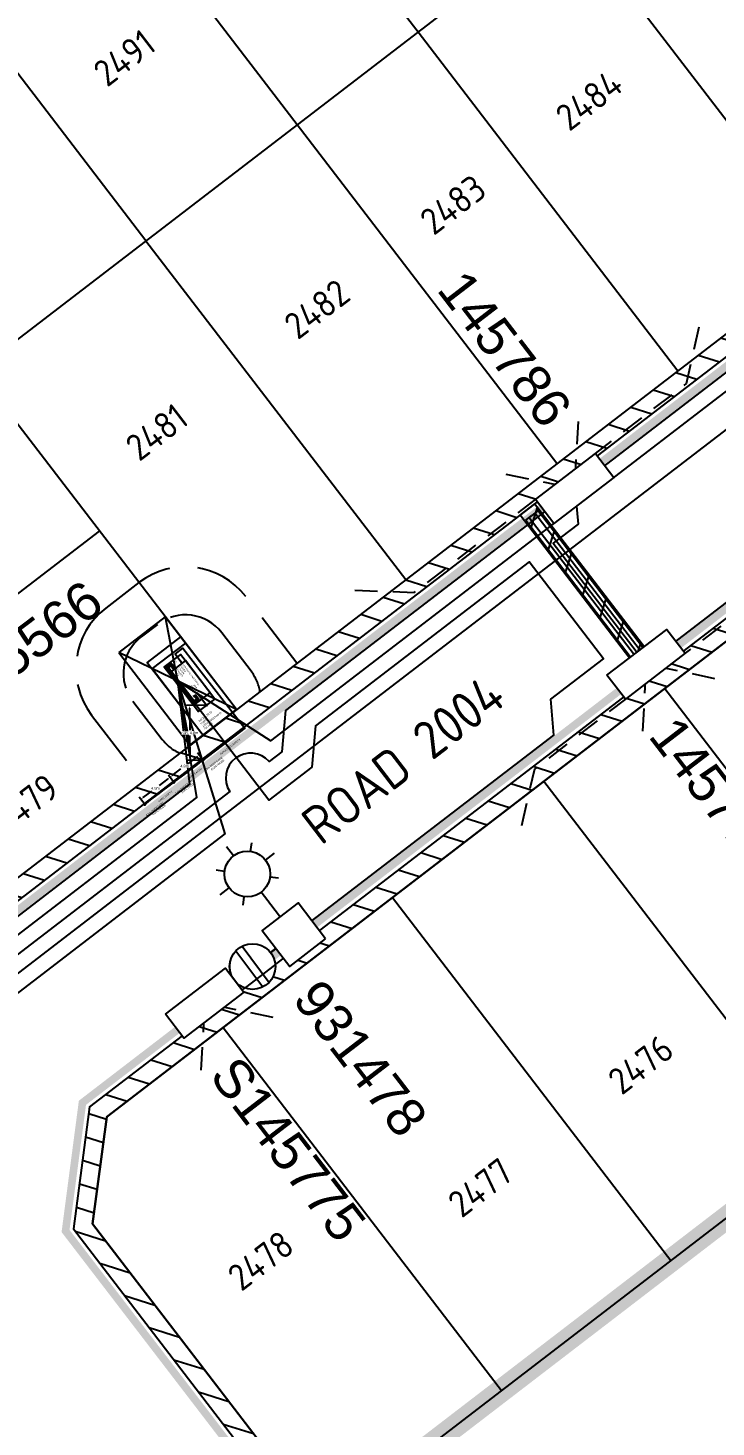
# Model space of a CAD drawing. Extents: x 296374 to 298792, y 6267790 to 6270844.
# Drawn here: x 298142.7 to 298187.8, y 6269746.1 to 6269837.8 of the extents above; entities that cross this region are included whole.
import ezdxf
from ezdxf.enums import TextEntityAlignment as Align

# ---------------------------------------------------------------- set-up
doc = ezdxf.new("R2010")
doc.units = 0
for name, pattern in [('Dash', [5, 3, -2]), ('DASHED', [0.75, 0.5, -0.25]), ('DASHED2', [9.525, 6.35, -3.175]), ('IE Trench LV', [6.5, 5, -1.5]), ('Trench-Service', [1.5, 1, -0.5])]:
    doc.linetypes.add(name, pattern=pattern)
for name, color, linetype in [('_User_Boundary_Stage24', 252, 'DASHED2'), ('_User_Earthing', 7, 'Continuous'), ('_User_Easement', 7, 'Continuous'), ('_User_Equip_Easement', 7, 'Continuous'), ('_User_Roadnames', 7, 'Continuous'), ('_User_xref', 251, 'Continuous'), ('Duct_SP_NEW', 2, 'Continuous'), ('Equip_LV_NEW', 2, 'Continuous'), ('Equip_SP_SL_NEW', 2, 'Continuous'), ('Mains_HV_NEW_U97', 2, 'Continuous'), ('Mains_LV_NEW_T84', 2, 'Continuous'), ('Mains_SL_NEW_R6', 2, 'Continuous'), ('Services_SP_NEW_UG', 7, 'Trench-Service'), ('Sub_SP_NEW', 2, 'Continuous'), ('SupportsUG_SP_LV_NEW', 2, 'Continuous'), ('SupportsUG_SP_LV_SL_NEW', 2, 'Continuous'), ('Trench_SP_NEW', 2, 'IE Trench LV'), ('UG_Details_SP_MISC', 7, 'Continuous'), ('X-Masterplan_LotLayout_P2$0$D-LO-Stage 24', 251, 'Continuous'), ('X-Masterplan_LotLayout_P2$0$D-RD-Stage24_BDY', 251, 'Continuous'), ('XR-600340-P4-CI-DESIGN (06032016)$0$GN-ANNO-TEXT-LOT24', 251, 'Continuous')]:
    doc.layers.add(name, color=color, linetype=linetype)
doc.styles.add('CDD_AN-ISOCP', font='isocp.shx')
doc.styles.add('POLE_LABEL', font='arial.ttf')
doc.styles.add('SL_LABEL', font='arial.ttf')
doc.styles.get("Standard").update_dxf_attribs({"font": 'arial.ttf'})
doc.styles.add('XR-600340-P4-CI-DESIGN (06032016)$0$CDD_AN-ISOCP', font='isocp.shx')
doc.linetypes.add('Cable 1', pattern='A,7,-3,["//",Standard,S=1.5,R=0,X=-2.1,Y=-0.7],-0.001', length=10.001)
doc.linetypes.add('Cable 4', pattern='A,5.25,-0.1,["o",Standard,S=2,R=0,X=1.2,Y=-0.7],-4', length=9.35)
doc.linetypes.add('Cable New UG', pattern='A,7,-0.25,["x",Standard,S=2,R=0,X=0.2,Y=-0.8],-2.1', length=9.35)
doc.linetypes.add('IE Trench HV', pattern='A,7,-0.2,["/",Standard,S=3,R=0,X=0.6,Y=-1.4],-2.5', length=9.7)
doc.linetypes.add('IECLCABBEE', pattern='A,6,-0.5,["BE",Standard,S=1.7,R=0,X=0,Y=-1],-2.8', length=9.3)
doc.linetypes.add('IECLCABIEE', pattern='A,6,-0.5,["IE",Standard,S=1.7,R=0,X=0.5,Y=-1],-2.8', length=9.3)
doc.dimstyles.get("Standard").update_dxf_attribs({"dimtxt": 0.18, "dimasz": 0.18, "dimexe": 0.18, "dimexo": 0.0625, "dimgap": 0.09, "dimtad": 0, "dimtih": 1, "dimtoh": 1, "dimdec": 4, "dimzin": 0, "dimdsep": 46, "dimtxsty": 'Standard', "dimcen": 0.09, "dimadec": 0, "dimazin": 0, "dimtfac": 1, "dimtdec": 4, "dimtofl": 0, "dimtmove": 0, "dimatfit": 3, "dimfxl": 1, "dimtolj": 1, "dimtzin": 0, "dimarcsym": 0})
pattern_1 = [(162.4963, (298226.3864, 6269882.092), (-0.45837, -1.453435), [])]

# ---------------------------------------------------------------- blocks, each defined once
blk = doc.blocks.new('XR-600340-P4-CI-DESIGN (06032016)')
at = {"layer": 'XR-600340-P4-CI-DESIGN (06032016)$0$GN-ANNO-TEXT-LOT24', "linetype": 'ByBlock', "char_height": 1.75, "attachment_point": 5, "rotation": 37.45421, "style": 'XR-600340-P4-CI-DESIGN (06032016)$0$CDD_AN-ISOCP'}
for s, insert in [('2491', (298149.022, 6269835.815)), ('2484', (298179.508, 6269833.044)), ('2483', (298170.583, 6269826.195)), ('2482', (298161.657, 6269819.347)), ('2481', (298151.144, 6269811.282)), ('2479', (298142.551, 6269786.923)), ('2476', (298182.894, 6269769.818)), ('2477', (298172.382, 6269761.752)), ('2478', (298157.967, 6269756.966))]:
    blk.add_mtext(s, dxfattribs=dict(at, insert=insert))
blk = doc.blocks.new('X-Masterplan_LotLayout_P2')
at = {"layer": 'X-Masterplan_LotLayout_P2$0$D-LO-Stage 24'}
for p, q in [((298151.243, 6269859.73), (298168.287, 6269837.515)), ((298189.256, 6269853.604), (298139.328, 6269815.297)), ((298160.353, 6269831.428), (298143.309, 6269853.643)), ((298150.436, 6269823.819), (298133.392, 6269846.034)), ((298195.248, 6269822.91), (298178.204, 6269845.124)), ((298168.287, 6269837.515), (298185.331, 6269815.301)), ((298177.397, 6269809.213), (298160.353, 6269831.428)), ((298150.436, 6269823.819), (298167.48, 6269801.604)), ((298156.373, 6269793.082), (298139.328, 6269815.297)), ((298125.18, 6269787.741), (298147.394, 6269804.785)), ((298246.52, 6269804.268), (298162.16, 6269739.543)), ((298184.463, 6269794.468), (298202.725, 6269770.666)), ((298194.791, 6269764.579), (298176.529, 6269788.381)), ((298166.612, 6269780.772), (298184.874, 6269756.97)), ((298155.505, 6269772.25), (298173.766, 6269748.448))]:
    blk.add_line(p, q, dxfattribs=at)
at = {"layer": 'X-Masterplan_LotLayout_P2$0$D-RD-Stage24_BDY'}
blk.add_lwpolyline([(298187.474, 6269881.226), (298215.475, 6269844.731), (298214.551, 6269837.72), (298138.125, 6269779.082), (298131.115, 6269780.005), (298103.113, 6269816.501), (298104.037, 6269823.511), (298180.463, 6269882.149)], close=True, dxfattribs=at)
at = {"layer": 'X-Masterplan_LotLayout_P2$0$D-RD-Stage24_BDY', "flags": 128}
blk.add_lwpolyline([(298183.171, 6269720.372), (298254.729, 6269775.274), (298256.857, 6269780.066), (298255.607, 6269788.482), (298255.403, 6269789.349), (298252.035, 6269796.459), (298248.736, 6269801.379), (298245.302, 6269805.855), (298231.302, 6269824.102), (298224.291, 6269825.026), (298147.865, 6269766.388), (298146.941, 6269759.377), (298176.16, 6269721.295)], close=True, dxfattribs=at)
blk = doc.blocks.new('SUB_PADMOUNT_NEW')
for p, q in [((-3.84, 1.92), (3.84, -1.92)), ((3.84, 1.92), (-3.84, -1.92))]:
    blk.add_line(p, q)
blk.add_lwpolyline([(-3.84, -1.92), (3.84, -1.92), (3.84, 1.92), (-3.84, 1.92)], close=True)
for tag, height, flags, p in [('ASSET_NUM', 2.5, 8, (2, 2)), ('STREET_CODE', 0.2, 9, (1.5, 0)), ('OPERATING_VOLTAGE', 0.2, 9, (1.5, -0.4)), ('ORIENTATION', 0.2, 9, (1.5, -0.6)), ('OWNED_BY', 0.2, 9, (1.5, -0.8)), ('OPERATED_BY', 0.2, 9, (1.5, -1)), ('NO_PHASES', 0.2, 9, (1.5, -0.2)), ('SECONDARY_VOLTAGE', 0.2, 9, (1.5, -1.6)), ('STATE', 0.2, 9, (1.5, -1.8)), ('CONSTRUCTED_VOLTAGE', 0.2, 9, (1.5, -1.4)), ('MAINTAINED_BY', 0.2, 9, (1.5, -1.2)), ('SUBSTATION_TYPE', 0.2, 9, (1.5, -2.2)), ('SUBURB', 0.2, 9, (1.5, -2.8)), ('USAGE', 0.2, 9, (1.5, -2.4)), ('PARENT', 0.2, 9, (1.5, -2)), ('LEGEND', 0.2, 9, (1.5, -2.6)), ('Z', 0.2, 1, (1.5, -3.6)), ('STREETNAME', 0.2, 9, (1.5, -3)), ('LOCATION', 0.2, 9, (1.5, -3.2)), ('NOTES', 0.2, 9, (1.5, -3.4))]:
    blk.add_attdef(tag, text='', height=height, dxfattribs=dict(flags=flags)).set_placement(p, align=Align.MIDDLE_LEFT)
blk = doc.blocks.new('*D87')
at = {"layer": '_User_Earthing', "color": 0, "linetype": 'Continuous', "lineweight": -2, "ltscale": 0.05, "transparency": 16777216}
for p, q in [((298153.784, 6269789.994), (298153.211, 6269789.56)), ((298154.145, 6269789.816), (298153.819, 6269790.246)), ((298152.232, 6269788.367), (298151.906, 6269788.796)), ((298152.158, 6269788.762), (298152.731, 6269789.196))]:
    blk.add_line(p, q, dxfattribs=at)
at = {"layer": '_User_Earthing', "color": 0, "linetype": 'Continuous', "ltscale": 0.05, "transparency": 16777216}
for points in [[(298153.766, 6269790.017), (298153.803, 6269789.97), (298153.928, 6269790.102)], [(298152.14, 6269788.786), (298152.176, 6269788.738), (298152.015, 6269788.653)]]:
    blk.add_solid(points, dxfattribs=at)
at = {"layer": 'Defpoints', "color": 0, "linetype": 'Continuous', "ltscale": 0.05, "transparency": 16777216}
for p in [(298154.182, 6269789.766), (298152.015, 6269788.653), (298152.269, 6269788.317)]:
    blk.add_point(p, dxfattribs=at)
at = {"layer": '_User_Earthing', "color": 0, "linetype": 'Continuous', "lineweight": -3, "ltscale": 0.05, "transparency": 16777216, "insert": (298152.971, 6269789.378), "char_height": 0.18, "attachment_point": 5, "bg_fill": 3, "box_fill_scale": 1.1, "bg_fill_color": 256, "bg_fill_true_color": 13158600, "bg_fill_transparency": 0}
blk.add_mtext('\\A1;4.8m', dxfattribs=at)
blk = doc.blocks.new('*U61')
for tag, flags, p in [('ACTUAL_STATUS', 9, (1.5, 0)), ('OPERATING_VOLTAGE', 9, (1.5, -0.6)), ('ORIENTATION', 9, (1.5, -0.8)), ('STATE', 9, (1.5, -1)), ('CONSTRUCTED_VOLTAGE', 9, (1.5, -0.2)), ('NO_PHASES', 9, (1.5, -0.4)), ('SWITCH_TYPE', 9, (1.5, -1.2)), ('OWNED_BY', 9, (1.5, -1.8)), ('USAGE', 9, (1.5, -1.4)), ('NOTES', 9, (1.5, -1.6)), ('TYPE', 9, (1.5, -2.6)), ('Z', 1, (1.5, -2.8)), ('OPERATED_BY', 9, (1.5, -2)), ('MAINTAINED_BY', 9, (1.5, -2.2)), ('NUMBER_OF_PHASES', 9, (1.5, -2.4))]:
    blk.add_attdef(tag, text='', height=0.2, dxfattribs=dict(flags=flags)).set_placement(p, align=Align.MIDDLE_LEFT)
blk.add_wipeout([(-9.862, 0.026), (-9.683, 0.081), (-9.512, 0.159), (-9.352, 0.257), (-9.206, 0.374), (-9.075, 0.509), (-8.963, 0.659), (-8.87, 0.822), (-8.798, 0.996), (-8.749, 1.177), (-8.723, 1.363), (-8.72, 1.55), (-8.741, 1.737), (-8.785, 1.919), (-8.851, 2.094), (-8.939, 2.26), (-9.047, 2.414), (-9.174, 2.552), (-9.316, 2.674), (-9.473, 2.777), (-9.642, 2.859), (-9.819, 2.92), (-10.003, 2.958), (-10.19, 2.972), (-10.378, 2.963), (-10.562, 2.931), (-10.742, 2.875), (-10.913, 2.798), (-11.073, 2.7), (-11.219, 2.582), (-11.349, 2.447), (-11.462, 2.297), (-11.555, 2.134), (-11.626, 1.961), (-11.675, 1.78), (-11.702, 1.594), (-11.704, 1.406), (-11.684, 1.22), (-11.64, 1.037), (-11.573, 0.862), (-11.485, 0.696), (-11.377, 0.543), (-11.251, 0.404), (-11.108, 0.283), (-10.951, 0.18), (-10.783, 0.097), (-10.605, 0.037), (-10.421, -0.001), (-10.234, -0.016), (-10.047, -0.007)])
for p, q in [((-9.654, 2.871), (-11.197, 0.347)), ((-9.228, 2.61), (-10.77, 0.086))]:
    blk.add_line(p, q)
blk.add_circle((-10.212, 1.478), 1.5)
blk = doc.blocks.new('*D89')
at = {"layer": '_User_Earthing', "color": 0, "linetype": 'Continuous', "lineweight": -2, "ltscale": 0.05, "transparency": 16777216}
for p, q in [((298152.232, 6269788.367), (298151.906, 6269788.796)), ((298151.871, 6269788.544), (298151.298, 6269788.11)), ((298150.319, 6269786.918), (298149.993, 6269787.347)), ((298150.245, 6269787.312), (298150.818, 6269787.746))]:
    blk.add_line(p, q, dxfattribs=at)
at = {"layer": '_User_Earthing', "color": 0, "linetype": 'Continuous', "ltscale": 0.05, "transparency": 16777216}
for points in [[(298151.853, 6269788.568), (298151.89, 6269788.52), (298152.015, 6269788.653)], [(298150.227, 6269787.336), (298150.263, 6269787.288), (298150.102, 6269787.204)]]:
    blk.add_solid(points, dxfattribs=at)
at = {"layer": 'Defpoints', "color": 0, "linetype": 'Continuous', "ltscale": 0.05, "transparency": 16777216}
for p in [(298152.269, 6269788.317), (298150.102, 6269787.204), (298150.356, 6269786.868)]:
    blk.add_point(p, dxfattribs=at)
at = {"layer": '_User_Earthing', "color": 0, "linetype": 'Continuous', "lineweight": -3, "ltscale": 0.05, "transparency": 16777216, "insert": (298151.058, 6269787.928), "char_height": 0.18, "attachment_point": 5, "bg_fill": 3, "box_fill_scale": 1.1, "bg_fill_color": 256, "bg_fill_true_color": 13158600, "bg_fill_transparency": 0}
blk.add_mtext('\\A1;4.8m', dxfattribs=at)
blk = doc.blocks.new('*U102')
blk.add_line((0, 0), (0, 0))
at = {"style": 'SL_LABEL', "flags": 9}
for tag, height, p in [('ASSET_NUM', 2.5, (2, 2)), ('STREET_CODE', 0.2, (0, -0.2))]:
    blk.add_attdef(tag, text='', height=height, dxfattribs=at).set_placement(p, align=Align.MIDDLE_LEFT)
for tag, p, flags in [('Z', (0, 0), 1), ('OPERATED_BY', (0, -9.607), 9)]:
    blk.add_attdef(tag, p, '', height=0.2, dxfattribs=dict(flags=flags))
at = {"flags": 9}
for tag, p in [('CONSTRUCTED_VOLTAGE', (0, -0.4)), ('CONTROL_TYPE', (0, -0.6)), ('LANTERN_PURPOSE', (0, -0.8)), ('LANTERN_TYPE', (0, -1)), ('OPERATING_VOLTAGE', (0, -1.4)), ('ORIENTATION', (0, -1.6)), ('OWNED_BY', (0, -1.8)), ('NO_PHASES', (0, -1.2)), ('STATE', (0, -2)), ('CEXIST', (0, -2.4)), ('CNEW', (0, -2.6)), ('CNUMBER', (0, -2.8)), ('USAGE', (0, -2.2)), ('CREMOVE', (0, -3)), ('CREPLACE', (0, -3.2)), ('LKINGHEIGHT', (0, -3.4)), ('MAINTAINED_BY', (0, -9.863))]:
    blk.add_attdef(tag, text='', height=0.2, dxfattribs=at).set_placement(p, align=Align.MIDDLE_LEFT)
blk.add_wipeout([(0.907, -8.703), (-0.626, -8.067), (-1.564, -6.698), (-0.928, -5.166), (0.43, -4.124), (1.973, -4.863), (2.912, -6.232), (2.276, -7.764)])
for p, q in [((0, 0), (0.519, -4.976)), ((-0.928, -5.166), (-0.491, -5.52)), ((1.973, -4.863), (1.619, -5.3)), ((2.912, -6.232), (2.166, -6.31)), ((-0.818, -6.62), (-1.564, -6.698)), ((-0.626, -8.067), (-0.271, -7.63)), ((0.829, -7.957), (0.907, -8.703)), ((2.276, -7.764), (1.839, -7.41))]:
    blk.add_line(p, q)
blk.add_circle((0.674, -6.465), 1.5)
for tag, height, flags, p in [('LNUMBER', 2.5, 8, (1.2, -2.8)), ('LBRACKET', 0.2, 9, (0, -3.6)), ('LBRACKETVOCAB', 0.2, 9, (0, -3.8)), ('LCATEGORY', 0.2, 9, (0, -4)), ('LCHARGE1', 0.2, 9, (0, -4.2)), ('LCHARGE1PERCENT', 0.2, 9, (0, -4.4)), ('LCHARGE2', 0.2, 9, (0, -4.6)), ('LCHARGE2PERCENT', 0.2, 9, (0, -4.8)), ('LCHARGE3', 0.2, 9, (0, -5)), ('LCHARGE3PERCENT', 0.2, 9, (0, -5.2)), ('LEXIST', 0.2, 9, (0, -5.4)), ('LLAMP', 0.2, 9, (0, -5.6)), ('LLAMPVOCAB', 0.2, 9, (0, -5.8)), ('LMAST', 0.2, 9, (0, -6)), ('LMASTVOCAB', 0.2, 9, (0, -6.2)), ('LNEW', 0.2, 9, (0, -6.4)), ('LANTNUMBER', 0.2, 9, (0, -6.6)), ('LOUTREACH', 0.2, 9, (0, -7)), ('LOUTREACHVOCAB', 0.2, 9, (0, -7.2)), ('LRATECODE', 0.2, 9, (0, -7.4)), ('LREMOVE', 0.2, 9, (0, -7.6)), ('LREPLACE', 0.2, 9, (0, -7.8)), ('LTYPE', 0.2, 9, (0, -8)), ('LTYPEVOCAB', 0.2, 9, (0, -8.2)), ('SUBURB', 0.2, 9, (0, -8.6)), ('STREETNAME', 0.2, 9, (0, -8.8)), ('LEGEND', 0.2, 9, (0, -8.4)), ('LOCATION', 0.2, 9, (0, -9)), ('NOTES', 0.2, 9, (0, -9.2))]:
    blk.add_attdef(tag, text='', height=height, dxfattribs=dict(flags=flags)).set_placement(p, align=Align.MIDDLE_LEFT)
blk = doc.blocks.new('*D274')
at = {"layer": '_User_Earthing', "color": 0, "linetype": 'Continuous', "lineweight": -2, "ltscale": 0.05, "transparency": 16777216}
for p, q in [((298154.347, 6269793.381), (298153.108, 6269793.36)), ((298153.291, 6269793.183), (298153.315, 6269791.742)), ((298153.346, 6269789.937), (298153.321, 6269791.378)), ((298154.116, 6269789.77), (298153.169, 6269789.754))]:
    blk.add_line(p, q, dxfattribs=at)
at = {"layer": '_User_Earthing', "color": 0, "linetype": 'Continuous', "ltscale": 0.05, "transparency": 16777216}
for points in [[(298153.321, 6269793.184), (298153.261, 6269793.183), (298153.288, 6269793.363)], [(298153.376, 6269789.938), (298153.316, 6269789.937), (298153.349, 6269789.757)]]:
    blk.add_solid(points, dxfattribs=at)
at = {"layer": 'Defpoints', "color": 0, "linetype": 'Continuous', "ltscale": 0.05, "transparency": 16777216}
for p in [(298154.41, 6269793.382), (298153.349, 6269789.757), (298154.178, 6269789.771)]:
    blk.add_point(p, dxfattribs=at)
at = {"layer": '_User_Earthing', "color": 0, "linetype": 'Continuous', "lineweight": -3, "ltscale": 0.05, "transparency": 16777216, "insert": (298153.318, 6269791.56), "char_height": 0.18, "attachment_point": 5, "rotation": 0.96837, "bg_fill": 3, "box_fill_scale": 1.1, "bg_fill_color": 256, "bg_fill_true_color": 13158600, "bg_fill_transparency": 0}
blk.add_mtext('\\A1;min. 4.8m', dxfattribs=at)
blk = doc.blocks.new('PILLAR_NEW')
for tag, height, flags, p in [('ASSET_NUM', 2.5, 8, (2, 4)), ('STREET_CODE', 0.2, 9, (1.5, 2)), ('OWNED_BY', 0.2, 9, (1.5, 1.8))]:
    blk.add_attdef(tag, text='', height=height, dxfattribs=dict(flags=flags)).set_placement(p, align=Align.MIDDLE_LEFT)
blk.add_wipeout([(-2.475, 0.99), (2.475, 0.99), (2.475, -0.99), (-2.475, -0.99)])
at = {"lineweight": -3}
blk.add_lwpolyline([(-2.475, 0.99), (2.475, 0.99), (2.475, -0.99), (-2.475, -0.99)], close=True, dxfattribs=at)
for tag, flags, p in [('OPERATED_BY', 9, (1.5, 1.6)), ('STATE', 9, (1.5, 1.2)), ('SUPPORT_TYPE', 9, (1.5, 1)), ('MAINTAINED_BY', 9, (1.5, 1.4)), ('SUBURB', 9, (1.5, 0.2)), ('STREETNAME', 9, (1.5, 0)), ('USAGE', 9, (1.5, 0.8)), ('LEGEND', 9, (1.5, 0.6)), ('PARENT', 9, (1.5, 0.4)), ('Z', 1, (1.5, -0.6)), ('LOCATION', 9, (1.5, -0.2)), ('NOTES', 9, (1.5, -0.4))]:
    blk.add_attdef(tag, text='', height=0.2, dxfattribs=dict(flags=flags)).set_placement(p, align=Align.MIDDLE_LEFT)
blk = doc.blocks.new('COLUMN_NEW')
for tag, height, flags, p in [('ASSET_NUM', 2.5, 8, (2, 2)), ('Z', 0.2, 1, (1.5, -2.8)), ('LOCATION', 0.2, 9, (1.5, -2.2)), ('NOTES', 0.2, 9, (1.5, -2.4)), ('LABEL_ALIGNMENT', 0.2, 9, (1.5, -2.6))]:
    blk.add_attdef(tag, text='', height=height, dxfattribs=dict(flags=flags)).set_placement(p, align=Align.MIDDLE_LEFT)
blk.add_wipeout([(-1.485, -1.485), (1.485, -1.485), (1.485, 1.485), (-1.485, 1.485)])
at = {"lineweight": -3}
blk.add_lwpolyline([(-1.485, -1.485), (1.485, -1.485), (1.485, 1.485), (-1.485, 1.485)], close=True, dxfattribs=at)
at = {"style": 'POLE_LABEL', "flags": 9}
blk.add_attdef('STRUCTURE_PLANT_NUMBER', text='', height=0.2, dxfattribs=at).set_placement((1.5, 0.242), align=Align.MIDDLE_LEFT)
at = {"flags": 9}
for tag, p in [('STREET_CODE', (1.5, 0)), ('OWNED_BY', (1.5, -0.4)), ('OPERATED_BY', (1.5, -0.6)), ('STATE', (1.5, -1)), ('COLUMN_TYPE', (1.5, -0.2)), ('MAINTAINED_BY', (1.5, -0.8)), ('SUBURB', (1.5, -1.8)), ('USAGE', (1.5, -1.2)), ('LEGEND', (1.5, -1.4)), ('PARENT', (1.5, -1.6)), ('STREETNAME', (1.5, -2))]:
    blk.add_attdef(tag, text='', height=0.2, dxfattribs=at).set_placement(p, align=Align.MIDDLE_LEFT)

msp = doc.modelspace()

# ---------------------------------------------------------------- hatches: boundary and pattern name
at = {"layer": '_User_Earthing', "lineweight": -3, "ltscale": 0.05}
h = msp.add_hatch(color=256, dxfattribs=at)
h.dxf.hatch_style = 1
h.paths.add_polyline_path([(298152.71503, 6269796.20362), (298152.74605, 6269796.22743), (298152.80095, 6269796.12375)])
h = msp.add_hatch(color=256, dxfattribs=at)
h.dxf.hatch_style = 1
h.paths.add_polyline_path([(298152.18791, 6269795.79919), (298152.21893, 6269795.82299), (298152.27383, 6269795.71932)])
h = msp.add_hatch(color=256, dxfattribs=at)
h.dxf.hatch_style = 1
h.paths.add_polyline_path([(298152.26724, 6269795.86006), (298152.29827, 6269795.88387), (298152.35317, 6269795.78019)])
h = msp.add_hatch(color=256, dxfattribs=at)
h.dxf.hatch_style = 1
h.paths.add_polyline_path([(298153.57569, 6269794.02254), (298153.66161, 6269793.94268), (298153.63058, 6269793.91887)])
h = msp.add_hatch(color=256, dxfattribs=at)
h.dxf.hatch_style = 1
h.paths.add_polyline_path([(298153.65502, 6269794.08341), (298153.74095, 6269794.00355), (298153.70992, 6269793.97974)])
h = msp.add_hatch(color=256, dxfattribs=at)
h.dxf.hatch_style = 1
h.paths.add_polyline_path([(298153.8034, 6269794.17751), (298153.88933, 6269794.09764), (298153.8583, 6269794.07384)])
at = {"layer": '_User_Earthing', "lineweight": -3}
h = msp.add_hatch(color=250, dxfattribs=at)
edge = h.paths.add_edge_path()
edge.add_arc((298154.40732, 6269793.37761), 0.10819, -5.5570908, 354.4429092)
at = {"layer": '_User_Equip_Easement'}
h = msp.add_hatch(dxfattribs=at)
h.set_pattern_fill('ANSI31', color=256, scale=0.48, angle=80)
h.set_pattern_definition(pattern_1)
h.paths.add_polyline_path([(298180.12745, 6269883.40397), (298132.66113, 6269846.98593), (298133.39159, 6269846.03388), (298180.46301, 6269882.14942), (298187.47354, 6269881.22612), (298215.4748, 6269844.73051), (298214.5515, 6269837.71998), (298138.13043, 6269779.08118), (298138.12516, 6269779.08188), (298131.11463, 6269780.00517), (298123.61831, 6269789.77538), (298122.66625, 6269789.04492), (298130.46514, 6269778.88035), (298138.46657, 6269777.82655), (298215.67632, 6269837.07052), (298216.72943, 6269845.06662), (298188.12299, 6269882.35094)])
h = msp.add_hatch(dxfattribs=at)
h.set_pattern_fill('ANSI31', color=256, scale=0.48, angle=80)
h.set_pattern_definition(pattern_1)
h.paths.add_polyline_path([(298250.62371, 6269798.56436), (298251.57771, 6269799.2963), (298249.7116, 6269802.07907), (298246.25427, 6269806.58521), (298231.95118, 6269825.22723), (298223.95495, 6269826.28048), (298154.77765, 6269773.20419), (298146.73991, 6269767.03724), (298145.6868, 6269759.04112), (298178.25101, 6269716.59695), (298179.20308, 6269717.3274), (298146.94143, 6269759.37722), (298147.86473, 6269766.38775), (298224.29105, 6269825.02584), (298231.30168, 6269824.10242), (298245.30221, 6269805.85474), (298248.73626, 6269801.37895)])
h = msp.add_hatch(dxfattribs=at)
h.set_pattern_fill('ANSI31', color=256, scale=0.48, angle=169.9977654)
h.set_pattern_definition([(252.4972, (298226.4128, 6269692.1887), (1.453442, -0.458346), [])])
h.paths.add_polyline_path([(298174.97944, 6269805.84334), (298183.25793, 6269795.0526), (298184.20999, 6269795.78307), (298175.9315, 6269806.57381)])

# ---------------------------------------------------------------- linework, layer by layer
at = {"layer": '_User_Earthing', "lineweight": -3}
for points in [[(298156.37273, 6269793.08233), (298152.70949, 6269797.85683), (298150.52769, 6269796.18284), (298154.19093, 6269791.40834)], [(298154.64076, 6269794.18976), (298152.7111, 6269796.70478), (298151.64004, 6269795.883), (298153.56969, 6269793.36798)]]:
    msp.add_lwpolyline(points, close=True, dxfattribs=at)
at = {"layer": '_User_Earthing', "linetype": 'IECLCABIEE', "lineweight": -3, "ltscale": 0.5, "flags": 128}
msp.add_lwpolyline([(298152.728, 6269796.21357), (298152.34484, 6269796.71479), (298152.85103, 6269797.10355), (298156.92708, 6269791.8721), (298154.15184, 6269789.7428)], dxfattribs=at)
at = {"layer": '_User_Earthing', "linetype": 'IECLCABIEE', "lineweight": -3, "ltscale": 0.5}
for points in [[(298152.28276, 6269795.87196), (298152.10014, 6269796.10998), (298151.78279, 6269795.86649), (298153.5907, 6269793.51014), (298153.90805, 6269793.75363), (298153.72543, 6269793.99164)], [(298152.20342, 6269795.81109), (298152.08168, 6269795.96977), (298151.923, 6269795.84802), (298153.60916, 6269793.65035), (298153.76784, 6269793.7721), (298153.64609, 6269793.93077)]]:
    msp.add_lwpolyline(points, dxfattribs=at)
at = {"layer": '_User_Earthing', "lineweight": -3, "ltscale": 0.05}
for points in [[(298152.80095, 6269796.12375), (298152.74605, 6269796.22743), (298152.71503, 6269796.20362)], [(298152.27383, 6269795.71932), (298152.21893, 6269795.82299), (298152.18791, 6269795.79919)], [(298152.35317, 6269795.78019), (298152.29827, 6269795.88387), (298152.26724, 6269795.86006)], [(298153.57569, 6269794.02254), (298153.66161, 6269793.94268), (298153.63058, 6269793.91887)], [(298153.65502, 6269794.08341), (298153.74095, 6269794.00355), (298153.70992, 6269793.97974)], [(298153.8034, 6269794.17751), (298153.88933, 6269794.09764), (298153.8583, 6269794.07384)]]:
    msp.add_lwpolyline(points, close=True, dxfattribs=at)
for points in [[(298153.8034, 6269794.17751), (298154.10776, 6269793.78082)], [(298154.10776, 6269793.78082), (298154.41213, 6269793.38413)]]:
    msp.add_lwpolyline(points, dxfattribs=at)
at = {"layer": '_User_Earthing', "linetype": 'IECLCABBEE', "lineweight": -3, "ltscale": 0.5}
for points in [[(298152.26943, 6269788.31698, 0.0006816), (298154.17831, 6269789.77136)], [(298150.35643, 6269786.86768, 0.0006816), (298152.26532, 6269788.32207)]]:
    msp.add_lwpolyline(points, format="xyb", dxfattribs=at)
at = {"layer": '_User_Easement'}
msp.add_lwpolyline([(298156.37273, 6269793.08232), (298153.02476, 6269797.44593), (298150.84295, 6269795.77194), (298154.19093, 6269791.40833)], close=True, dxfattribs=at)
at = {"layer": '_User_Easement', "linetype": 'Continuous'}
msp.add_lwpolyline([(298154.95602, 6269793.77885), (298153.02637, 6269796.29388), (298151.9553, 6269795.4721), (298153.88495, 6269792.95708)], close=True, dxfattribs=at)
at = {"layer": '_User_Equip_Easement', "linetype": 'Continuous', "flags": 128}
msp.add_lwpolyline([(298174.97944, 6269805.84334), (298183.25835, 6269795.05293), (298184.21041, 6269795.78339), (298175.9315, 6269806.57381)], close=True, dxfattribs=at)
at = {"layer": 'Duct_SP_NEW', "lineweight": -3}
for p, q in [((298175.34609, 6269805.49691), (298175.75865, 6269805.81345)), ((298175.34609, 6269805.49691), (298182.98027, 6269795.54686)), ((298176.17121, 6269806.12998), (298175.75865, 6269805.81345)), ((298176.17121, 6269806.12998), (298183.80539, 6269796.17993)), ((298183.80539, 6269796.17993), (298183.39283, 6269795.86339)), ((298182.98027, 6269795.54686), (298183.39283, 6269795.86339))]:
    msp.add_line(p, q, dxfattribs=at)
at = {"layer": 'Mains_HV_NEW_U97', "linetype": 'Cable 1', "lineweight": -3, "ltscale": 0.9, "flags": 128}
msp.add_lwpolyline([(298145.75807, 6269739.5629), (298123.12489, 6269769.0622), (298130.86634, 6269775.00183), (298139.51954, 6269773.86219), (298155.88691, 6269786.42005), (298155.88691, 6269786.42005), (298313.99891, 6269907.71888), (298310.34195, 6269916.05524)], dxfattribs=at)
at = {"layer": 'Mains_HV_NEW_U97', "linetype": 'Cable 1', "lineweight": -3, "flags": 128}
msp.add_lwpolyline([(298152.51194, 6269794.96017), (298158.63167, 6269791.03422), (298311.7996, 6269908.55231), (298310.34195, 6269916.05524)], dxfattribs=at)
at = {"layer": 'Mains_HV_NEW_U97', "linetype": 'Cable 1', "lineweight": -3, "ltscale": 0.89, "flags": 128}
msp.add_lwpolyline([(298111.6635, 6269784.00028), (298121.90739, 6269770.64893), (298130.30616, 6269777.09288), (298138.95935, 6269775.95324), (298153.77383, 6269787.31964), (298152.51194, 6269794.96017)], dxfattribs=at)
at = {"layer": 'Mains_LV_NEW_T84', "linetype": 'Cable New UG', "lineweight": -3, "flags": 128}
for points in [[(298207.57329, 6269829.8451), (298178.55928, 6269807.5841)], [(298183.24595, 6269796.05484), (298215.37779, 6269820.708)], [(298178.55928, 6269807.5841), (298178.78057, 6269805.23303), (298177.15872, 6269803.98867), (298183.24595, 6269796.05484)], [(298152.51194, 6269794.96017), (298155.62238, 6269784.94406), (298139.80572, 6269772.80873), (298127.86718, 6269774.38106), (298123.10689, 6269770.72872), (298137.32645, 6269752.19556), (298135.73969, 6269750.97812), (298131.00085, 6269757.1545)], [(298152.51194, 6269794.96017), (298153.30062, 6269788.20439), (298138.68535, 6269776.99083), (298130.03215, 6269778.13047), (298123.49548, 6269786.65008)]]:
    msp.add_lwpolyline(points, dxfattribs=at)
at = {"layer": 'Mains_LV_NEW_T84', "linetype": 'Cable New UG', "lineweight": -3, "ltscale": 0.9, "flags": 128}
msp.add_lwpolyline([(298178.55928, 6269807.5841), (298159.58403, 6269793.02534), (298159.34529, 6269790.32132), (298158.5199, 6269789.68804, 0.9275465), (298155.93766, 6269787.70681), (298139.24553, 6269774.89978), (298128.94967, 6269776.25576), (298118.98108, 6269789.24839), (298120.56784, 6269790.46583), (298123.49548, 6269786.65008)], format="xyb", dxfattribs=at)
at = {"layer": 'Mains_LV_NEW_T84', "linetype": 'Cable New UG', "lineweight": -3, "ltscale": 0.8, "flags": 128}
msp.add_lwpolyline([(298154.28735, 6269773.83596), (298177.19733, 6269791.41364), (298176.99051, 6269793.77582), (298180.44192, 6269796.42391), (298175.57195, 6269802.77122), (298161.55451, 6269792.01634), (298161.31577, 6269789.31231), (298158.50177, 6269787.15328), (298152.51194, 6269794.96017)], dxfattribs=at)
at = {"layer": 'Mains_SL_NEW_R6', "linetype": 'Cable 4', "flags": 128}
msp.add_lwpolyline([(298160.13878, 6269778.32587), (298154.28736, 6269773.83627)], dxfattribs=at)
at = {"layer": 'Services_SP_NEW_UG', "linetype": 'Dash', "lineweight": -3, "ltscale": 0.5, "elevation": 0, "flags": 128}
for points in [[(298178.55928, 6269807.5841), (298179.92026, 6269809.87614), (298185.89047, 6269814.45678), (298186.7488, 6269818.26641)], [(298174.05468, 6269808.52683), (298178.55928, 6269807.5841), (298178.81498, 6269812.17917)], [(298164.1374, 6269800.9178), (298168.03936, 6269800.76051), (298175.99302, 6269806.86296), (298178.55928, 6269807.5841)], [(298187.75043, 6269795.11192), (298183.24584, 6269796.05465), (298182.99013, 6269791.45958)], [(298158.79195, 6269772.89353), (298154.28736, 6269773.83627), (298154.03166, 6269769.24119)]]:
    msp.add_lwpolyline(points, dxfattribs=at)
at = {"layer": 'Services_SP_NEW_UG', "linetype": 'Dash', "lineweight": -3, "ltscale": 0.5, "flags": 128}
for points in [[(298198.85779, 6269803.63404), (298194.95583, 6269803.79133), (298185.81209, 6269796.77579), (298183.24584, 6269796.05465)], [(298183.24584, 6269796.05465), (298181.88485, 6269793.76262), (298175.91464, 6269789.18198), (298175.05631, 6269785.37234)]]:
    msp.add_lwpolyline(points, dxfattribs=at)
at = {"layer": 'Trench_SP_NEW', "linetype": 'IE Trench HV', "lineweight": -3, "const_width": 0.5, "flags": 128}
msp.add_lwpolyline([(298134.39792, 6269777.85808), (298138.60132, 6269777.30448), (298216.145, 6269836.79987), (298216.70128, 6269841.02366)], dxfattribs=at)
at = {"layer": 'Trench_SP_NEW', "linetype": 'IE Trench LV', "const_width": 0.5, "flags": 128}
for points in [[(298215.56041, 6269820.46998), (298154.46993, 6269773.59831), (298223.81491, 6269826.80325), (298232.2218, 6269825.6959), (298232.83091, 6269824.90202)], [(298182.94869, 6269718.6861), (298175.24003, 6269719.70135), (298145.16404, 6269758.90106), (298146.27123, 6269767.30786), (298154.46993, 6269773.59831)]]:
    msp.add_lwpolyline(points, dxfattribs=at)
at = {"layer": 'UG_Details_SP_MISC', "lineweight": -3}
for p, q in [((298175.56824, 6269805.66735), (298175.75865, 6269805.81345)), ((298175.56824, 6269805.66735), (298175.75865, 6269805.81345)), ((298183.20242, 6269795.7173), (298175.56824, 6269805.66735)), ((298175.56824, 6269805.66735), (298175.56824, 6269805.66735)), ((298175.94907, 6269805.95954), (298175.75865, 6269805.81345)), ((298175.94907, 6269805.95954), (298175.75865, 6269805.81345)), ((298183.58324, 6269796.00949), (298175.94907, 6269805.95954)), ((298175.94907, 6269805.95954), (298175.94907, 6269805.95954)), ((298183.20242, 6269795.7173), (298183.39283, 6269795.86339)), ((298183.58324, 6269796.00949), (298183.39283, 6269795.86339))]:
    msp.add_line(p, q, dxfattribs=at)

# ---------------------------------------------------------------- block references
at = {"layer": '_User_xref', "color": 7}
msp.add_blockref('X-Masterplan_LotLayout_P2', (0, 0), dxfattribs=at)
at = {"layer": '_User_xref', "color": 6, "lineweight": -3}
msp.add_blockref('XR-600340-P4-CI-DESIGN (06032016)', (0, 0), dxfattribs=at)
at = {"layer": 'Sub_SP_NEW', "lineweight": -3}
ref = msp.add_blockref('SUB_PADMOUNT_NEW', (298152.51194, 6269794.96017), dxfattribs=dict(at, rotation=307.4972221233054))
ref.add_attrib('ASSET_NUM', '35566', dxfattribs={"layer": '0', "height": 2.5, "rotation": 37}).set_placement((298139.32853, 6269794.87183), align=Align.MIDDLE_LEFT)

# ---------------------------------------------------------------- texts
at = {"layer": '_User_Earthing', "lineweight": -3, "ltscale": 0.05}
for s, width, gutter_width, insert, char_height, attachment_point, rotation in [('LV', 0.2433459, 9, (298152.35824, 6269796.34138), 0.1, 9, 127.4972242), ('TO NEUTRAL/EARTH BAR', 1.7867226, 9, (298153.95586, 6269794.71846), 0.1, 7, 127.4972241), ('\\pi0.19559;TO HV \\P\\pi0.013496;EARTH BAR \\P\\pi0.076183;INSIDE LV \\P\\pi0.14013;SWITCH', 0.8136897, 9, (298153.16045, 6269795.48326), 0.1, 7, 127.4972241), ('\\pi0.12715;TO HV \\P\\pi0.11283;EARTH \\P\\pi0.20079;BAR', 0.6768106, 9, (298153.92478, 6269794.35391), 0.1, 7, 127.4972241), ('HV', 0.2433459, 9, (298154.19839, 6269793.94301), 0.1, 7, 127.4972241), ('4.8m HV SUPPLEMENTARY EARTH ELECTRODE', 1.499469, 12.5, (298154.30965, 6269791.76016), 0.125, 3, 217.0416153), ('INSULATED EARTH', 1.6355108, 12.5, (298156.56341, 6269791.19405), 0.125, 3, 37.4972242)]:
    msp.add_mtext_dynamic_manual_height_columns(s, width=width, gutter_width=gutter_width, heights=[0], dxfattribs=dict(at, insert=insert, char_height=char_height, attachment_point=attachment_point, rotation=rotation))

# ---------------------------------------------------------------- next in the draw order: block references
at = {"layer": 'Equip_LV_NEW', "lineweight": -3, "rotation": 68.18222714140482}
msp.add_blockref('*U61', (298162.59416, 6269785.16986, 0), dxfattribs=at)

# ---------------------------------------------------------------- next in the draw order: dimensions: what is measured, and where the dimension line sits
at = {"layer": '_User_Earthing', "linetype": 'Continuous', "lineweight": -3, "ltscale": 0.05}
dim = msp.add_aligned_dim(p1=(298154.18242, 6269789.76627), p2=(298152.26943, 6269788.31698), distance=-0.42152, text='4.8m', dimstyle='Standard', override={"dimtxt": 0.18, "dimasz": 0.18, "dimdec": 1, "dimfxl": 1.25, "dimtfill": 1}, dxfattribs=at)
dim.commit()
dim.dimension.update_dxf_attribs({"geometry": '*D87', "text_midpoint": (298152.97138, 6269789.3776)})

# ---------------------------------------------------------------- next in the draw order: hatches: boundary and pattern name
at = {"layer": '_User_Earthing', "lineweight": -3}
h = msp.add_hatch(color=250, dxfattribs=at)
edge = h.paths.add_edge_path()
edge.add_arc((298154.17605, 6269789.7668), 0.10819, -5.5570908, 354.4429092)
h = msp.add_hatch(color=250, dxfattribs=at)
edge = h.paths.add_edge_path()
edge.add_arc((298152.26962, 6269788.31696), 0.10819, -5.5570908, 354.4429092)

# ---------------------------------------------------------------- next in the draw order: linework, layer by layer
at = {"layer": '_User_Easement', "linetype": 'DASHED', "lineweight": -3, "ltscale": 7.5}
msp.add_lwpolyline([(298157.91612, 6269794.26649, 0.12341586), (298157.33617, 6269795.60502), (298155.40652, 6269798.12005, 0.41421356), (298151.2002, 6269798.67403), (298150.12913, 6269797.85225, 0.41421356), (298149.57515, 6269793.64593), (298151.50481, 6269791.13091, 0.1234169), (298152.64755, 6269790.22416, 0.1234169)], format="xyb", dxfattribs=at)

# ---------------------------------------------------------------- next in the draw order: block references
at = {"layer": 'Equip_SP_SL_NEW', "linetype": 'Cable New UG', "lineweight": -3, "extrusion": (6.91748e-08, 9.25798e-08, 1), "rotation": 211.5485845953489}
msp.add_blockref('*U102', (298161.04274, 6269777.14769, 0.60082), dxfattribs=at)

# ---------------------------------------------------------------- next in the draw order: texts
at = {"layer": '_User_Earthing', "lineweight": -3, "ltscale": 0.05, "char_height": 0.125, "attachment_point": 3}
for s, width, heights, insert, rotation in [('4.8m DEEP BARE ELECTRODE', 1.499469, [0.68637], (298155.40371, 6269790.00453), 37.342969), ('BARE EARTH', 1.6355108, [0], (298154.04871, 6269789.27246), 37.1476994)]:
    msp.add_mtext_dynamic_manual_height_columns(s, width=width, gutter_width=12.5, heights=heights, dxfattribs=dict(at, insert=insert, rotation=rotation))

# ---------------------------------------------------------------- next in the draw order: dimensions: what is measured, and where the dimension line sits
at = {"layer": '_User_Earthing', "linetype": 'Continuous', "lineweight": -3, "ltscale": 0.05}
dim = msp.add_aligned_dim(p1=(298152.26943, 6269788.31698), p2=(298150.35643, 6269786.86768), distance=-0.42152, text='4.8m', dimstyle='Standard', override={"dimtxt": 0.18, "dimasz": 0.18, "dimdec": 1, "dimfxl": 1.25, "dimtfill": 1}, dxfattribs=at)
dim.commit()
dim.dimension.update_dxf_attribs({"geometry": '*D89', "text_midpoint": (298151.05839, 6269787.92831)})

# ---------------------------------------------------------------- next in the draw order: hatches: boundary and pattern name
at = {"layer": '_User_Earthing', "lineweight": -3}
h = msp.add_hatch(color=250, dxfattribs=at)
edge = h.paths.add_edge_path()
edge.add_arc((298150.35662, 6269786.86767), 0.10819, -5.5570908, 354.4429092)

# ---------------------------------------------------------------- next in the draw order: linework, layer by layer
at = {"layer": '_User_Boundary_Stage24', "linetype": 'DASHED', "lineweight": -3, "ltscale": 10, "flags": 128}
msp.add_lwpolyline([(298059.93994, 6269920.13196, 1.5, 1.5, 0), (298037.06843, 6269902.58088, 1.5, 1.5, 0), (298043.45852, 6269894.2523, 1.5, 1.5, 0), (298031.30986, 6269883.8018, 1.5, 1.5, 0), (298036.12625, 6269877.40883, 1.5, 1.5, 0), (298013.96731, 6269860.40738, 1.5, 1.5, 0), (298124.75997, 6269715.88959, 1.5, 1.5, 0), (298146.9747, 6269732.93381, 1.5, 1.5, 0), (298163.46601, 6269711.55528, 1.5, 1.5, 0), (298162.54271, 6269704.54475, 1.5, 1.5, 0), (298179.20375, 6269717.32793, 1.5, 1.5, 0), (298162.15951, 6269739.54265, 1.5, 1.5, 0), (298246.51967, 6269804.26798, 1.5, 1.5, 0), (298248.7361, 6269801.37918, 1.5, 1.5, 0), (298250.6237, 6269798.56436, 1.5, 1.5, 0), (298263.48907, 6269808.43531, 1.5, 1.5, 0), (298261.47988, 6269811.05403, 1.5, 1.5, 0), (298259.21256, 6269814.00916, 1.5, 1.5, 0), (298366.87583, 6269896.61125, 1.5, 1.5, 0), (298383.86478, 6269874.3541, 0, 0, 0)], format="xyseb", dxfattribs=at)
at = {"layer": '_User_Easement', "linetype": 'DASHED', "lineweight": -3, "ltscale": 7.5}
msp.add_lwpolyline([(298160.33964, 6269796.12594), (298156.99167, 6269800.48954, 0.41421356), (298149.98114, 6269801.41284), (298147.79934, 6269799.73885, 0.41421356), (298146.87604, 6269792.72832), (298150.22402, 6269788.36471)], format="xyb", dxfattribs=at)
at = {"layer": '_User_Equip_Easement', "linetype": 'Continuous', "flags": 128}
for points in [[(298180.46301, 6269882.14942), (298187.47354, 6269881.22612), (298201.47393, 6269862.9786), (298215.4748, 6269844.73051), (298214.5515, 6269837.71998), (298138.13043, 6269779.08118), (298131.11463, 6269780.00517), (298123.61831, 6269789.77538), (298122.66625, 6269789.04492), (298130.46514, 6269778.88035), (298138.46657, 6269777.82655), (298215.67632, 6269837.07052), (298216.72943, 6269845.06662), (298188.12299, 6269882.35094), (298180.12745, 6269883.40397), (298132.66113, 6269846.98593), (298133.39159, 6269846.03388), (298180.46356, 6269882.14934)], [(298250.62371, 6269798.56436), (298251.57771, 6269799.2963), (298249.7116, 6269802.07907), (298246.25427, 6269806.58521), (298231.95118, 6269825.22723), (298223.95495, 6269826.28048), (298154.77765, 6269773.20419), (298146.73991, 6269767.03724), (298145.6868, 6269759.04112), (298178.25101, 6269716.59695), (298179.20308, 6269717.3274), (298146.94143, 6269759.37722), (298147.86473, 6269766.38775), (298155.50228, 6269772.24766), (298224.29105, 6269825.02584), (298231.30168, 6269824.10242), (298245.30221, 6269805.85474), (298248.73626, 6269801.37895), (298250.62371, 6269798.56436)]]:
    msp.add_lwpolyline(points, dxfattribs=at)

# ---------------------------------------------------------------- next in the draw order: texts
at = {"layer": '_User_Earthing', "lineweight": -3, "ltscale": 0.05, "char_height": 0.125, "attachment_point": 3}
for s, width, heights, insert, rotation in [('4.8m DEEP BARE ELECTRODE', 1.499469, [0.68637], (298153.46764, 6269788.50731), 37.342969), ('4.8m DEEP BARE ELECTRODE', 1.499469, [0.68637], (298151.55464, 6269787.05802), 37.342969), ('BARE EARTH', 1.6355108, [0], (298152.11264, 6269787.77524), 37.1476994)]:
    msp.add_mtext_dynamic_manual_height_columns(s, width=width, gutter_width=12.5, heights=heights, dxfattribs=dict(at, insert=insert, rotation=rotation))

# ---------------------------------------------------------------- next in the draw order: block references
at = {"layer": 'SupportsUG_SP_LV_NEW', "lineweight": -3, "extrusion": (1.9461e-09, -2.53646e-09, 1)}
ref = msp.add_blockref('PILLAR_NEW', (298178.55928, 6269807.5841, -0.01532), dxfattribs=dict(at, rotation=37.49722231136185))
ref.add_attrib('ASSET_NUM', '145786', dxfattribs={"layer": '0', "height": 2.5, "rotation": 307.4972224}).set_placement((298170.44195, 6269821.37348, -0.01532), align=Align.MIDDLE_LEFT)
ref = msp.add_blockref('PILLAR_NEW', (298183.24584, 6269796.05465, -0.01532), dxfattribs=dict(at, rotation=37.49722231136185))
ref.add_attrib('ASSET_NUM', '145776', dxfattribs={"layer": '0', "height": 2.5, "rotation": 307.4972224}).set_placement((298184.31803, 6269792.10736, -0.01532), align=Align.MIDDLE_LEFT)
ref = msp.add_blockref('PILLAR_NEW', (298154.28736, 6269773.83627, -0.01532), dxfattribs=dict(at, rotation=37.49722231136185))
ref.add_attrib('ASSET_NUM', 'S145775', dxfattribs={"layer": '0', "height": 2.5, "rotation": 307.4972224}).set_placement((298155.52586, 6269769.81325, -0.01532), align=Align.MIDDLE_LEFT)

# ---------------------------------------------------------------- next in the draw order: texts
at = {"layer": '_User_Roadnames', "insert": (298160.4009, 6269786.10635), "char_height": 2.5, "width": 19.8761982, "attachment_point": 1, "rotation": 37.4972198, "style": 'CDD_AN-ISOCP', "bg_fill": 3, "box_fill_scale": 1.2, "bg_fill_color": 256, "bg_fill_transparency": 0}
msp.add_mtext('ROAD 2004', dxfattribs=at)

# ---------------------------------------------------------------- next in the draw order: dimensions: what is measured, and where the dimension line sits
at = {"layer": '_User_Earthing', "linetype": 'Continuous', "lineweight": -3, "ltscale": 0.05}
dim = msp.add_linear_dim(base=(298153.34862, 6269789.75734), p1=(298154.40958, 6269793.38218), p2=(298154.17831, 6269789.77136), angle=270.9683688, text='min. 4.8m', dimstyle='Standard', override={"dimdec": 0, "dimfxl": 1.25, "dimtfill": 1}, dxfattribs=at)
dim.commit()
dim.dimension.update_dxf_attribs({"geometry": '*D274', "text_midpoint": (298153.31814, 6269791.56028)})

# ---------------------------------------------------------------- next in the draw order: block references
at = {"layer": 'SupportsUG_SP_LV_SL_NEW', "extrusion": (6.89606e-08, 9.24155e-08, 1)}
ref = msp.add_blockref('COLUMN_NEW', (298160.13878, 6269778.32587, 0.59999), dxfattribs=dict(at, rotation=127.4972223973504))
ref.add_attrib('ASSET_NUM', '931478', dxfattribs={"layer": '0', "extrusion": (6.89606e-08, 9.24155e-08, 1), "height": 2.5, "rotation": 307.4972224}).set_placement((298160.97693, 6269774.84818, 0.59999), align=Align.MIDDLE_LEFT)

doc.saveas('drawing.dxf')
